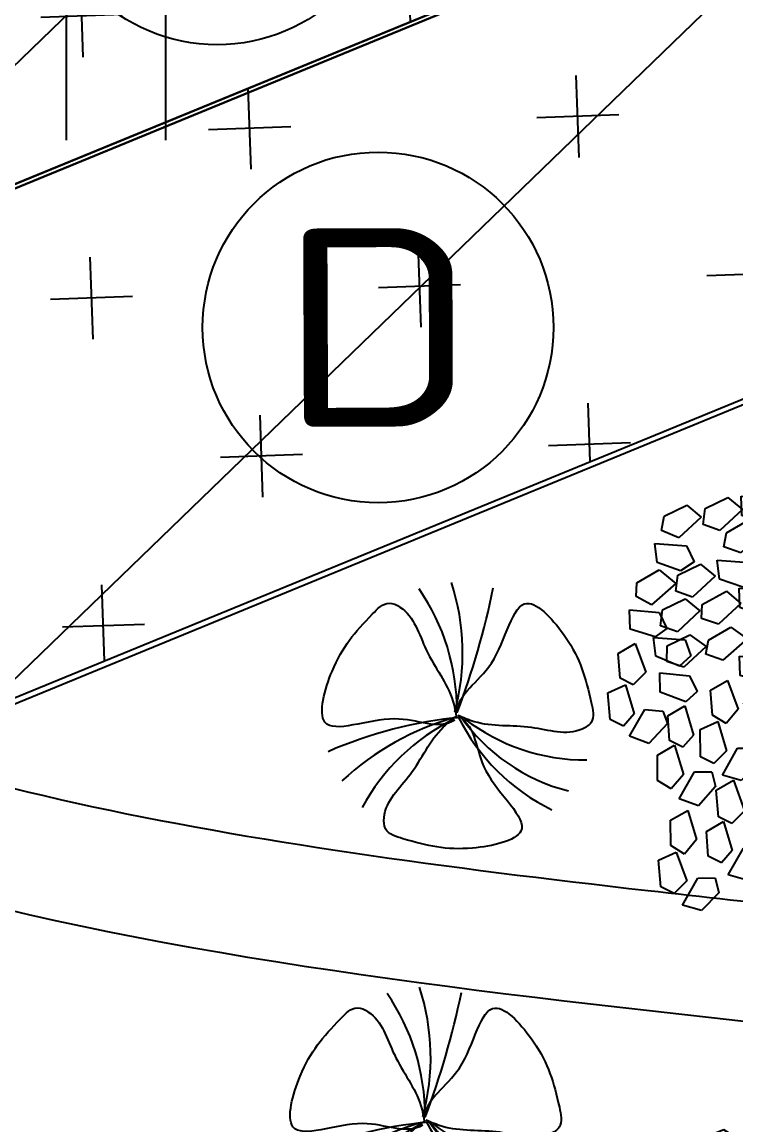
# Model space of a CAD drawing. Extents: x -809667 to 586099, y 3084146 to 3634412.
# Drawn here: x 381311.52 to 381315.11, y 3084281.19 to 3084286.74 of the extents above; entities that cross this region are included whole.
import ezdxf
from ezdxf.enums import TextEntityAlignment as Align

# ---------------------------------------------------------------- set-up
doc = ezdxf.new("R2010")
doc.units = 0
doc.header["$LTSCALE"] = 0.5
doc.layers.get('0').update_dxf_attribs({"linetype": 'CONTINUOUS'})
doc.layers.add('乔木', color=84, linetype='CONTINUOUS')
doc.layers.add('文字', color=7, linetype='CONTINUOUS')
doc.styles.add('zx', font='GBENOR', dxfattribs={"width": 1.2, "bigfont": 'GBCBIG'})

# ---------------------------------------------------------------- blocks, each defined once
blk = doc.blocks.new('gc121')
at = {"color": 0}
for p, q in [((-0.5, -1), (-0.5, 1)), ((0.5, -1), (0.5, 1))]:
    blk.add_line(p, q, dxfattribs=at)
blk = doc.blocks.new('幌伞枫')
at = {"layer": '乔木', "color": 0}
for p, q in [((-530.6612952844152, 995.2703423459825), (-449.9167524691584, 1053.993646208626)), ((-449.9167524691584, 1053.993646208626), (-383.8530356179836, 1024.631994277304)), ((-9.491973483018228, 965.9086904113865), (27.2100914335897, 1053.993646208626)), ((27.2100914335897, 1053.993646208626), (100.6142212668055, 1061.334059193912)), ((100.6142212668055, 1061.334059193912), (85.93339529626246, 943.8874514620766)), ((122.6354602128704, 965.9086904113865), (144.6566991654545, 1031.972407259316)), ((144.6566991654545, 1031.972407259316), (203.380003028069, 1024.631994277304)), ((284.1245458433259, 1024.631994277304), (364.8690886585828, 1031.972407259316)), ((364.8690886585828, 1031.972407259316), (350.1882626879815, 914.5257995307547)), ((-677.4695549443277, 936.5470384800647), (-604.0654251111118, 995.2703423459825)), ((-604.0654251111118, 995.2703423459825), (-530.6612952844152, 965.9086904113865)), ((-523.320882295855, 936.5470384800647), (-530.6612952844152, 995.2703423459825)), ((-383.8530356179836, 1024.631994277304), (-449.9167524691584, 929.2066254980527)), ((203.380003028069, 1024.631994277304), (247.422480926718, 936.5470384800647)), ((247.422480926718, 936.5470384800647), (284.1245458433259, 1024.631994277304)), ((379.5499146225484, 936.5470384800647), (408.9115665571735, 1002.610755327994)), ((408.9115665571735, 1002.610755327994), (467.6348704198463, 995.2703423459825)), ((423.5923925211973, 899.8449735634567), (460.2944574378052, 987.9299293606964)), ((460.2944574378052, 987.9299293606964), (533.6985872645018, 995.2703423459825)), ((467.6348704198463, 995.2703423459825), (504.3369353364542, 899.8449735634567)), ((533.6985872645018, 995.2703423459825), (519.0177613004198, 877.8237346141468)), ((-530.6612952844152, 965.9086904113865), (-604.0654251111118, 870.4833216321349)), ((19.86967845160689, 914.5257995307547), (-9.491973483018228, 965.9086904113865)), ((85.93339529626246, 943.8874514620766), (19.86967845160689, 914.5257995307547)), ((196.0395900460862, 877.8237346141468), (122.6354602128704, 965.9086904113865)), ((555.7198262170277, 899.8449735634567), (577.7410651630926, 965.9086904113865)), ((577.7410651630926, 965.9086904113865), (636.4643690322846, 958.5682774293746)), ((636.4643690322846, 958.5682774293746), (680.5068469309335, 870.4833216321349)), ((-670.1291419622867, 877.8237346141468), (-677.4695549443277, 936.5470384800647)), ((-449.9167524691584, 929.2066254980527), (-523.320882295855, 936.5470384800647)), ((-383.8530356179836, 870.4833216321349), (-303.1084928027267, 936.5470384800647)), ((-237.0447759580711, 899.8449735634567), (-310.448905791287, 804.4196047842051)), ((-303.1084928027267, 936.5470384800647), (-237.0447759580711, 899.8449735634567)), ((247.422480926718, 936.5470384800647), (196.0395900460862, 877.8237346141468)), ((284.1245458433259, 885.1641475994329), (247.422480926718, 936.5470384800647)), ((350.1882626879815, 914.5257995307547), (284.1245458433259, 885.1641475994329)), ((460.2944574378052, 848.462082682825), (379.5499146225484, 936.5470384800647)), ((452.9540444557642, 848.462082682825), (423.5923925211973, 899.8449735634567)), ((504.3369353364542, 899.8449735634567), (460.2944574378052, 848.462082682825)), ((629.1239560502436, 811.7600177662171), (555.7198262170277, 899.8449735634567)), ((-604.0654251111118, 870.4833216321349), (-670.1291419622867, 877.8237346141468)), ((-530.6612952844152, 819.1004307515032), (-457.2571654511994, 877.8237346141468)), ((-457.2571654511994, 877.8237346141468), (-391.1934486000246, 848.462082682825)), ((-376.5126226359425, 819.1004307515032), (-383.8530356179836, 870.4833216321349)), ((-237.0447759580711, 797.0791918021932), (-156.3002331428725, 863.142908650123)), ((-156.3002331428725, 863.142908650123), (-90.23651629821688, 826.4408437335151)), ((137.3162861768942, 804.4196047842051), (166.6779381114611, 870.4833216321349)), ((166.6779381114611, 870.4833216321349), (225.4012419741339, 863.142908650123)), ((225.4012419741339, 863.142908650123), (262.1033068907418, 775.0579528528833)), ((519.0177613004198, 877.8237346141468), (452.9540444557642, 848.462082682825)), ((680.5068469309335, 870.4833216321349), (629.1239560502436, 811.7600177662171)), ((651.1451949963084, 775.0579528528833), (687.8472599129163, 863.142908650123)), ((687.8472599129163, 863.142908650123), (761.2513897461322, 870.4833216321349)), ((761.2513897461322, 870.4833216321349), (746.5705637755891, 753.0367139035734)), ((-684.8099679263105, 826.4408437335151), (-567.3633601945039, 841.1216697008131)), ((-662.7887289802457, 753.0367139035734), (-684.8099679263105, 826.4408437335151)), ((-567.3633601945039, 841.1216697008131), (-530.6612952844152, 782.3983658348952)), ((-523.320882295855, 760.3771268855853), (-530.6612952844152, 819.1004307515032)), ((-391.1934486000246, 848.462082682825), (-457.2571654511994, 745.6963009182873)), ((-310.448905791287, 804.4196047842051), (-376.5126226359425, 819.1004307515032)), ((-90.23651629821688, 826.4408437335151), (-156.3002331428725, 731.0154749542635)), ((401.5711535686132, 775.0579528528833), (423.5923925211973, 841.1216697008131)), ((423.5923925211973, 841.1216697008131), (482.3156963838119, 833.781256715527)), ((482.3156963838119, 833.781256715527), (526.3581742824608, 745.6963009182873)), ((783.272628692197, 775.0579528528833), (805.2938676447229, 841.1216697008131)), ((805.2938676447229, 841.1216697008131), (864.0171715073957, 833.781256715527)), ((864.0171715073957, 833.781256715527), (908.0596494059864, 745.6963009182873)), ((-530.6612952844152, 782.3983658348952), (-567.3633601945039, 738.3558879362754)), ((-383.8530356179836, 738.3558879362754), (-310.448905791287, 804.4196047842051)), ((-310.448905791287, 804.4196047842051), (-237.0447759580711, 767.7175398675972)), ((-229.7043629760883, 738.3558879362754), (-237.0447759580711, 797.0791918021932)), ((210.7204160101101, 716.3346489869655), (137.3162861768942, 804.4196047842051)), ((262.1033068907418, 775.0579528528833), (210.7204160101101, 716.3346489869655)), ((474.9752834018291, 686.9729970556436), (401.5711535686132, 775.0579528528833)), ((570.4006521811098, 738.3558879362754), (599.7623041156767, 804.4196047842051)), ((599.7623041156767, 804.4196047842051), (658.4856079782912, 797.0791918021932)), ((680.5068469309335, 723.6750619689774), (651.1451949963084, 775.0579528528833)), ((658.4856079782912, 797.0791918021932), (695.1876728948992, 708.9942360049536)), ((856.6767585254129, 686.9729970556436), (783.272628692197, 775.0579528528833)), ((-567.3633601945039, 738.3558879362754), (-662.7887289802457, 753.0367139035734)), ((-662.7887289802457, 686.9729970556436), (-582.044186165047, 745.6963009182873)), ((-582.044186165047, 745.6963009182873), (-515.980469313814, 716.3346489869655)), ((-457.2571654511994, 745.6963009182873), (-523.320882295855, 760.3771268855853)), ((-376.5126226359425, 679.6325840703576), (-383.8530356179836, 738.3558879362754)), ((-237.0447759580711, 767.7175398675972), (-310.448905791287, 672.2921710883456)), ((-156.3002331428725, 731.0154749542635), (-229.7043629760883, 738.3558879362754)), ((107.9546342488466, 650.2709321390357), (144.6566991654545, 738.3558879362754)), ((144.6566991654545, 738.3558879362754), (218.0608289921511, 745.6963009182873)), ((218.0608289921511, 745.6963009182873), (203.380003028069, 628.2496931897258)), ((526.3581742824608, 745.6963009182873), (474.9752834018291, 686.9729970556436)), ((643.8047820143256, 650.2709321390357), (570.4006521811098, 738.3558879362754)), ((746.5705637755891, 753.0367139035734), (680.5068469309335, 723.6750619689774)), ((908.0596494059864, 745.6963009182873), (856.6767585254129, 686.9729970556436)), ((-809.5969886401581, 628.2496931897258), (-736.1928588069422, 686.9729970556436)), ((-736.1928588069422, 686.9729970556436), (-662.7887289802457, 657.6113451210476)), ((-655.4483159916854, 628.2496931897258), (-662.7887289802457, 686.9729970556436)), ((-515.980469313814, 716.3346489869655), (-582.044186165047, 613.5688672224278)), ((-545.3421212484391, 708.9942360049536), (-427.8955135166325, 723.6750619689774)), ((-523.320882295855, 635.5901061717377), (-545.3421212484391, 708.9942360049536)), ((-427.8955135166325, 723.6750619689774), (-383.8530356179836, 664.9517581063337)), ((240.082067944677, 650.2709321390357), (262.1033068907418, 716.3346489869655)), ((262.1033068907418, 716.3346489869655), (320.8266107599338, 708.9942360049536)), ((320.8266107599338, 708.9942360049536), (364.8690886585828, 620.9092802077139)), ((695.1876728948992, 708.9942360049536), (643.8047820143256, 650.2709321390357)), ((-993.1073132166784, 642.9305191570238), (-927.0435963720229, 679.6325840703576)), ((-993.1073132166784, 547.505150374498), (-993.1073132166784, 642.9305191570238)), ((-927.0435963720229, 679.6325840703576), (-890.341531455415, 569.526389323808)), ((-662.7887289802457, 657.6113451210476), (-736.1928588069422, 562.185976341796)), ((-383.8530356179836, 664.9517581063337), (-420.5551005345915, 620.9092802077139)), ((-391.1934486000246, 628.2496931897258), (-273.746840874679, 642.9305191570238)), ((-310.448905791287, 672.2921710883456), (-376.5126226359425, 679.6325840703576)), ((-273.746840874679, 642.9305191570238), (-237.0447759580711, 591.5476282731179)), ((137.3162861768942, 598.888041258404), (107.9546342488466, 650.2709321390357)), ((313.4861977713736, 562.185976341796), (240.082067944677, 650.2709321390357)), ((797.9534546561626, 613.5688672224278), (827.3151065907878, 679.6325840703576)), ((827.3151065907878, 679.6325840703576), (886.0384104534605, 672.2921710883456)), ((886.0384104534605, 672.2921710883456), (922.7404753700685, 584.207215291106)), ((-802.2565756581171, 569.526389323808), (-809.5969886401581, 628.2496931897258)), ((-582.044186165047, 613.5688672224278), (-655.4483159916854, 628.2496931897258)), ((-420.5551005345915, 620.9092802077139), (-523.320882295855, 635.5901061717377)), ((-369.1722096539597, 554.8455633597841), (-391.1934486000246, 628.2496931897258)), ((203.380003028069, 628.2496931897258), (137.3162861768942, 598.888041258404)), ((306.1457847893325, 540.1647373924861), (350.1882626879815, 635.5901061717377)), ((364.8690886585828, 620.9092802077139), (313.4861977713736, 562.185976341796)), ((350.1882626879815, 635.5901061717377), (423.5923925211973, 635.5901061717377)), ((423.5923925211973, 635.5901061717377), (408.9115665571735, 518.1434984431762)), ((445.613631467204, 547.505150374498), (467.6348704198463, 606.2284542404159)), ((467.6348704198463, 606.2284542404159), (526.3581742824608, 598.888041258404)), ((526.3581742824608, 598.888041258404), (570.4006521811098, 510.8030854611643)), ((717.2089118475415, 525.4839114251881), (753.9109767575719, 613.5688672224278)), ((753.9109767575719, 613.5688672224278), (827.3151065907878, 620.9092802077139)), ((871.3575844893785, 525.4839114251881), (797.9534546561626, 613.5688672224278)), ((827.3151065907878, 620.9092802077139), (812.6342806267639, 503.4626724758782)), ((-890.341531455415, 569.526389323808), (-941.7244223359885, 518.1434984431762)), ((-736.1928588069422, 562.185976341796), (-802.2565756581171, 569.526389323808)), ((-295.7680798207439, 510.8030854611643), (-215.0235370055452, 576.866802309094)), ((-237.0447759580711, 591.5476282731179), (-273.746840874679, 547.505150374498)), ((-215.0235370055452, 576.866802309094), (-148.9598201608896, 540.1647373924861)), ((849.3363455433719, 525.4839114251881), (871.3575844893785, 591.5476282731179)), ((871.3575844893785, 591.5476282731179), (930.0808883520513, 584.207215291106)), ((922.7404753700685, 584.207215291106), (871.3575844893785, 525.4839114251881)), ((930.0808883520513, 584.207215291106), (974.123366250642, 496.1222594938663)), ((-1037.149791115269, 488.7818465118544), (-971.0860742706136, 525.4839114251881)), ((-941.7244223359885, 518.1434984431762), (-993.1073132166784, 547.505150374498)), ((-971.0860742706136, 525.4839114251881), (-934.3840093540057, 408.0373036966266)), ((-816.9374016221991, 518.1434984431762), (-699.4907938903343, 532.8243244104742)), ((-794.9161626761343, 444.7393686132345), (-816.9374016221991, 518.1434984431762)), ((-699.4907938903343, 532.8243244104742), (-662.7887289802457, 474.1010205445564)), ((-442.5763394871756, 452.0797815952465), (-369.1722096539597, 518.1434984431762)), ((-273.746840874679, 547.505150374498), (-369.1722096539597, 554.8455633597841)), ((-369.1722096539597, 518.1434984431762), (-295.7680798207439, 481.4414335265683)), ((-148.9598201608896, 540.1647373924861), (-215.0235370055452, 444.7393686132345)), ((254.762893908759, 488.7818465118544), (284.1245458433259, 554.8455633597841)), ((284.1245458433259, 554.8455633597841), (335.5074367239577, 547.505150374498)), ((342.8478497059405, 496.1222594938663), (306.1457847893325, 540.1647373924861)), ((335.5074367239577, 547.505150374498), (379.5499146225484, 459.4201945772584)), ((408.9115665571735, 518.1434984431762), (342.8478497059405, 496.1222594938663)), ((519.0177613004198, 452.0797815952465), (445.613631467204, 547.505150374498)), ((746.5705637755891, 481.4414335265683), (717.2089118475415, 525.4839114251881)), ((922.7404753700685, 437.3989556279485), (849.3363455433719, 525.4839114251881)), ((-1037.149791115269, 393.3564777293286), (-1037.149791115269, 488.7818465118544)), ((-662.7887289802457, 474.1010205445564), (-699.4907938903343, 430.0585426459365)), ((-295.7680798207439, 481.4414335265683), (-369.1722096539597, 386.0160647473167)), ((-288.4276668387611, 452.0797815952465), (-295.7680798207439, 510.8030854611643)), ((328.1670237419748, 400.6968907146147), (254.762893908759, 488.7818465118544)), ((570.4006521811098, 510.8030854611643), (519.0177613004198, 452.0797815952465)), ((592.4218911336357, 408.0373036966266), (629.1239560502436, 496.1222594938663)), ((629.1239560502436, 496.1222594938663), (709.8684988589812, 503.4626724758782)), ((709.8684988589812, 503.4626724758782), (695.1876728948992, 386.0160647473167)), ((724.5493248295243, 408.0373036966266), (753.9109767575719, 474.1010205445564)), ((812.6342806267639, 503.4626724758782), (746.5705637755891, 481.4414335265683)), ((753.9109767575719, 474.1010205445564), (812.6342806267639, 466.7606075625445)), ((974.123366250642, 496.1222594938663), (922.7404753700685, 437.3989556279485)), ((-699.4907938903343, 430.0585426459365), (-794.9161626761343, 444.7393686132345)), ((-611.4058380930946, 371.3352387800187), (-530.6612952844152, 430.0585426459365)), ((-530.6612952844152, 430.0585426459365), (-464.5975784332404, 400.6968907146147)), ((-435.2359264986153, 393.3564777293286), (-442.5763394871756, 452.0797815952465)), ((-256.8555721194862, 345.8543413626976), (-327.1852074106719, 440.5991676613266)), ((-221.8940470888774, 376.9156246808343), (-310.5409329336981, 462.2367244804846)), ((-215.0235370055452, 444.7393686132345), (-288.4276668387611, 452.0797815952465)), ((379.5499146225484, 459.4201945772584), (328.1670237419748, 400.6968907146147)), ((460.2944574378052, 386.0160647473167), (489.6561093658529, 452.0797815952465)), ((489.6561093658529, 452.0797815952465), (541.0390002530621, 444.7393686132345)), ((541.0390002530621, 444.7393686132345), (585.0814781516528, 349.3139998307088)), ((812.6342806267639, 466.7606075625445), (849.3363455433719, 371.3352387800187)), ((864.0171715073957, 363.9948257980068), (893.3788234420208, 430.0585426459365)), ((893.3788234420208, 430.0585426459365), (952.1021273046354, 422.7181296639246)), ((-985.7669002346374, 363.9948257980068), (-1037.149791115269, 393.3564777293286)), ((-934.3840093540057, 408.0373036966266), (-985.7669002346374, 363.9948257980068)), ((-956.4052483000705, 319.952347899387), (-897.6819444373978, 422.7181296639246)), ((-897.6819444373978, 422.7181296639246), (-824.2778146041819, 422.7181296639246)), ((-883.0011184733739, 349.3139998307088), (-816.9374016221991, 386.0160647473167)), ((-824.2778146041819, 422.7181296639246), (-809.5969886401581, 363.9948257980068)), ((-816.9374016221991, 386.0160647473167), (-780.2353367055912, 268.5694570187552)), ((-464.5975784332404, 400.6968907146147), (-538.0017082664563, 305.2715219320889)), ((-369.1722096539597, 386.0160647473167), (-435.2359264986153, 393.3564777293286)), ((276.7841328612849, 356.6544128159949), (335.5074367239577, 393.3564777293286)), ((335.5074367239577, 393.3564777293286), (343.9771440104669, 418.7655995926252)), ((372.2095016405656, 363.9948257980068), (467.6348704198463, 393.3564777293286)), ((533.6985872645018, 290.5906959680651), (460.2944574378052, 386.0160647473167)), ((629.1239560502436, 356.6544128159949), (592.4218911336357, 408.0373036966266)), ((695.1876728948992, 386.0160647473167), (629.1239560502436, 356.6544128159949)), ((797.9534546561626, 319.952347899387), (724.5493248295243, 408.0373036966266)), ((952.1021273046354, 422.7181296639246), (988.8041922212433, 334.633173866685)), ((-1081.19226901386, 319.952347899387), (-1015.128552169204, 356.6544128159949)), ((-1015.128552169204, 356.6544128159949), (-978.4264872525964, 239.2078050841592)), ((-809.5969886401581, 363.9948257980068), (-883.0011184733739, 290.5906959680651)), ((-883.0011184733739, 246.5482180694453), (-883.0011184733739, 349.3139998307088)), ((-758.2140977595263, 312.611934917375), (-684.8099679263105, 371.3352387800187)), ((-684.8099679263105, 371.3352387800187), (-618.7462510816549, 341.9735868486969)), ((-618.7462510816549, 341.9735868486969), (-684.8099679263105, 246.5482180694453)), ((-604.0654251111118, 312.611934917375), (-611.4058380930946, 371.3352387800187)), ((-457.2571654511994, 341.9735868486969), (-332.4701447373518, 363.9948257980068)), ((-427.8955135166325, 275.9098700007671), (-457.2571654511994, 341.9735868486969)), ((-332.4701447373518, 363.9948257980068), (-295.7680798207439, 305.2715219320889)), ((-251.7256019221531, 158.4632622722056), (-256.8555721194862, 345.8543413626976)), ((-206.3557877991261, 307.0274383304277), (-221.8940470888774, 376.9156246808343)), ((225.4012419741339, 275.9098700007671), (276.7841328612849, 356.6544128159949)), ((291.4649588253669, 261.2290440334691), (372.2095016405656, 363.9948257980068)), ((585.0814781516528, 349.3139998307088), (533.6985872645018, 290.5906959680651)), ((849.3363455433719, 371.3352387800187), (797.9534546561626, 319.952347899387)), ((937.4213013406115, 275.9098700007671), (864.0171715073957, 363.9948257980068)), ((-1081.19226901386, 217.1865661348493), (-1081.19226901386, 319.952347899387)), ((-883.0011184733739, 290.5906959680651), (-956.4052483000705, 319.952347899387)), ((-750.8736847775435, 253.8886310514572), (-758.2140977595263, 312.611934917375)), ((-538.0017082664563, 305.2715219320889), (-604.0654251111118, 312.611934917375)), ((-295.7680798207439, 305.2715219320889), (-332.4701447373518, 261.2290440334691)), ((-188.4196495142678, 124.1725380504868), (-206.3557877991261, 307.0274383304277)), ((364.8690886585828, 224.5269791201354), (401.5711535686132, 312.611934917375)), ((401.5711535686132, 312.611934917375), (482.3156963838119, 319.952347899387)), ((482.3156963838119, 319.952347899387), (467.6348704198463, 202.5057401708254)), ((746.5705637755891, 246.5482180694453), (768.591802728115, 312.611934917375)), ((768.591802728115, 312.611934917375), (827.3151065907878, 305.2715219320889)), ((827.3151065907878, 305.2715219320889), (871.3575844893785, 217.1865661348493)), ((988.8041922212433, 334.633173866685), (937.4213013406115, 275.9098700007671)), ((-780.2353367055912, 268.5694570187552), (-831.6182275861647, 217.1865661348493)), ((-332.4701447373518, 261.2290440334691), (-427.8955135166325, 275.9098700007671)), ((174.0183510935021, 151.1228492869195), (225.4012419741339, 275.9098700007671)), ((240.082067944677, 121.7611973555977), (291.4649588253669, 261.2290440334691)), ((496.9965223544132, 224.5269791201354), (526.3581742824608, 290.5906959680651)), ((526.3581742824608, 290.5906959680651), (585.0814781516528, 283.250282982779)), ((585.0814781516528, 283.250282982779), (621.7835430616833, 187.8249142035274)), ((-1029.809378133286, 187.8249142035274), (-1081.19226901386, 217.1865661348493)), ((-978.4264872525964, 239.2078050841592), (-1029.809378133286, 187.8249142035274)), ((-927.0435963720229, 195.1653271855394), (-860.9798795207898, 224.5269791201354)), ((-831.6182275861647, 217.1865661348493), (-883.0011184733739, 246.5482180694453)), ((-860.9798795207898, 224.5269791201354), (-824.2778146041819, 114.4207843735858)), ((-772.8949237235502, 202.5057401708254), (-655.4483159916854, 217.1865661348493)), ((-684.8099679263105, 246.5482180694453), (-750.8736847775435, 253.8886310514572)), ((-655.4483159916854, 217.1865661348493), (-611.4058380930946, 158.4632622722056)), ((-530.6612952844152, 195.1653271855394), (-633.4270770456787, 253.8886310514572)), ((401.5711535686132, 173.1440882362294), (364.8690886585828, 224.5269791201354)), ((570.4006521811098, 136.4420233228957), (496.9965223544132, 224.5269791201354)), ((819.974693608805, 158.4632622722056), (746.5705637755891, 246.5482180694453)), ((871.3575844893785, 217.1865661348493), (819.974693608805, 158.4632622722056)), ((922.7404753700685, 209.8461531528374), (996.1446052032843, 217.1865661348493)), ((996.1446052032843, 217.1865661348493), (981.4637792392023, 99.73995840628777)), ((-1125.234746912509, 165.8036752542175), (-1059.171030067853, 195.1653271855394)), ((-1059.171030067853, 195.1653271855394), (-1022.468965151245, 85.05913244226394)), ((-927.0435963720229, 92.39954542427586), (-927.0435963720229, 195.1653271855394)), ((-750.8736847775435, 129.1016103376096), (-772.8949237235502, 202.5057401708254)), ((-530.6612952844152, 129.1016103376096), (-640.7674900277198, 202.5057401708254)), ((-251.7256019221531, 158.4632622722056), (-530.6612952844152, 195.1653271855394)), ((467.6348704198463, 202.5057401708254), (401.5711535686132, 173.1440882362294)), ((621.7835430616833, 187.8249142035274), (570.4006521811098, 136.4420233228957)), ((878.6979974714195, 121.7611973555977), (922.7404753700685, 209.8461531528374)), ((1010.82543116725, 121.7611973555977), (1040.187083101875, 187.8249142035274)), ((1040.187083101875, 187.8249142035274), (1098.910386964548, 180.4845012215155)), ((1098.910386964548, 180.4845012215155), (1142.952864863139, 92.39954542427586)), ((-1125.234746912509, 63.03789348967985), (-1125.234746912509, 165.8036752542175)), ((-648.1079030097026, 114.4207843735858), (-750.8736847775435, 129.1016103376096)), ((-611.4058380930946, 158.4632622722056), (-648.1079030097026, 114.4207843735858)), ((-259.066014904136, 85.05913244226394), (-530.6612952844152, 129.1016103376096)), ((-9.491973483018228, -17.70664932227373), (174.0183510935021, 151.1228492869195)), ((519.0177613004198, 63.03789348967985), (541.0390002530621, 129.1016103376096)), ((541.0390002530621, 129.1016103376096), (599.7623041156767, 121.7611973555977)), ((673.1664339488925, 70.37830647496594), (709.8684988589812, 165.8036752542175)), ((709.8684988589812, 165.8036752542175), (783.272628692197, 165.8036752542175)), ((783.272628692197, 165.8036752542175), (768.591802728115, 48.35706752565602)), ((805.2938676447229, 77.71871945697785), (827.3151065907878, 143.7824363049076)), ((827.3151065907878, 143.7824363049076), (886.0384104534605, 136.4420233228957)), ((886.0384104534605, 136.4420233228957), (930.0808883520513, 41.01665454364411)), ((-1044.490204097252, -10.36623634026182), (-985.7669002346374, 92.39954542427586)), ((-985.7669002346374, 92.39954542427586), (-912.3627704014216, 92.39954542427586)), ((-875.6607054848137, 63.03789348967985), (-927.0435963720229, 92.39954542427586)), ((-912.3627704014216, 92.39954542427586), (-897.6819444373978, 33.67624155835802)), ((-824.2778146041819, 114.4207843735858), (-875.6607054848137, 63.03789348967985)), ((-846.299053556766, 18.99541559433419), (-787.575749687574, 121.7611973555977)), ((-787.575749687574, 121.7611973555977), (-714.1716198609356, 121.7611973555977)), ((-714.1716198609356, 121.7611973555977), (-699.4907938903343, 63.03789348967985)), ((-75.5556903276738, 63.03789348967985), (-188.4196495142678, 124.1725380504868)), ((151.9971121474955, 26.3358285763461), (240.082067944677, 121.7611973555977)), ((599.7623041156767, 121.7611973555977), (643.8047820143256, 33.67624155835802)), ((915.4000623880274, 77.71871945697785), (878.6979974714195, 121.7611973555977)), ((981.4637792392023, 99.73995840628777), (915.4000623880274, 77.71871945697785)), ((1091.569973982507, 33.67624155835802), (1010.82543116725, 121.7611973555977)), ((1142.952864863139, 92.39954542427586), (1091.569973982507, 33.67624155835802)), ((-1073.851856031877, 33.67624155835802), (-1125.234746912509, 63.03789348967985)), ((-1022.468965151245, 85.05913244226394), (-1073.851856031877, 33.67624155835802)), ((-699.4907938903343, 63.03789348967985), (-772.8949237235502, -3.025823354975728)), ((-112.2577552442817, 4.314589627036185), (-259.066014904136, 85.05913244226394)), ((-9.491973483018228, -17.70664932227373), (-75.5556903276738, 63.03789348967985)), ((294.7583738394169, -42.41229788320925), (527.0456480919238, 53.40442934050952)), ((318.0657627740147, 4.179627093973977), (524.1625823155482, 78.47235653263488)), ((592.4218911336357, -25.04706230428565), (519.0177613004198, 63.03789348967985)), ((702.5280858769402, 26.3358285763461), (673.1664339488925, 70.37830647496594)), ((768.591802728115, 48.35706752565602), (702.5280858769402, 26.3358285763461)), ((878.6979974714195, -17.70664932227373), (805.2938676447229, 77.71871945697785)), ((-897.6819444373978, 33.67624155835802), (-971.0860742706136, -32.38747528957174)), ((-772.8949237235502, -3.025823354975728), (-846.299053556766, 18.99541559433419)), ((-75.5556903276738, -83.77036617020349), (-112.2577552442817, 4.314589627036185)), ((151.9971121474955, 26.3358285763461), (318.0657627740147, 4.179627093973977)), ((643.8047820143256, 33.67624155835802), (592.4218911336357, -25.04706230428565)), ((930.0808883520513, 41.01665454364411), (878.6979974714195, -17.70664932227373)), ((1032.846670119892, -39.72788827158365), (1054.867909065899, 26.3358285763461)), ((1054.867909065899, 26.3358285763461), (1113.591212935091, 18.99541559433419)), ((1113.591212935091, 18.99541559433419), (1157.633690833682, -69.08954020290548)), ((-971.0860742706136, -32.38747528957174), (-1044.490204097252, -10.36623634026182)), ((-9.491973483018228, -17.70664932227373), (-9.491973483018228, -17.70664932227373)), ((-9.491973483018228, -17.70664932227373), (-9.491973483018228, -17.70664932227373)), ((-9.491973483018228, -17.70664932227373), (-9.491973483018228, -17.70664932227373)), ((-9.491973483018228, -17.70664932227373), (-9.491973483018228, -17.70664932227373)), ((-9.491973483018228, -17.70664932227373), (-9.491973483018228, -17.70664932227373)), ((-9.491973483018228, -17.70664932227373), (-9.491973483018228, -17.70664932227373)), ((-9.491973483018228, -17.70664932227373), (-9.491973483018228, -17.70664932227373)), ((-9.491973483018228, -17.70664932227373), (-9.491973483018228, -17.70664932227373)), ((-9.491973483018228, -17.70664932227373), (-9.491973483018228, -17.70664932227373)), ((-9.491973483018228, -17.70664932227373), (-9.491973483018228, -17.70664932227373)), ((-9.491973483018228, -17.70664932227373), (-9.491973483018228, -17.70664932227373)), ((-9.491973483018228, -17.70664932227373), (-9.491973483018228, -17.70664932227373)), ((-9.491973483018228, -17.70664932227373), (-9.491973483018228, -17.70664932227373)), ((-9.491973483018228, -17.70664932227373), (-9.491973483018228, -17.70664932227373)), ((-9.491973483018228, -17.70664932227373), (-9.491973483018228, -17.70664932227373)), ((-9.491973483018228, -17.70664932227373), (-9.491973483018228, -17.70664932227373)), ((-9.491973483018228, -17.70664932227373), (-9.491973483018228, -17.70664932227373)), ((-9.491973483018228, -17.70664932227373), (-9.491973483018228, -17.70664932227373)), ((-9.491973483018228, -17.70664932227373), (-9.491973483018228, -17.70664932227373)), ((-9.491973483018228, -17.70664932227373), (-9.491973483018228, -17.70664932227373)), ((-9.491973483018228, -17.70664932227373), (-9.491973483018228, -17.70664932227373)), ((-9.491973483018228, -17.70664932227373), (-9.491973483018228, -17.70664932227373)), ((-9.491973483018228, -17.70664932227373), (-9.491973483018228, -17.70664932227373)), ((-9.491973483018228, -17.70664932227373), (-9.491973483018228, -17.70664932227373)), ((-9.491973483018228, -17.70664932227373), (-9.491973483018228, -17.70664932227373)), ((-9.491973483018228, -17.70664932227373), (-9.491973483018228, -17.70664932227373)), ((-9.491973483018228, -17.70664932227373), (-9.491973483018228, -17.70664932227373)), ((-9.491973483018228, -17.70664932227373), (-9.491973483018228, -17.70664932227373)), ((-9.491973483018228, -17.70664932227373), (-9.491973483018228, -17.70664932227373)), ((-9.491973483018228, -17.70664932227373), (-9.491973483018228, -17.70664932227373)), ((-9.491973483018228, -17.70664932227373), (-9.491973483018228, -17.70664932227373)), ((-9.491973483018228, -17.70664932227373), (-9.491973483018228, -17.70664932227373)), ((-9.491973483018228, -17.70664932227373), (-9.491973483018228, -17.70664932227373)), ((-9.491973483018228, -17.70664932227373), (-9.491973483018228, -17.70664932227373)), ((-9.491973483018228, -17.70664932227373), (-9.491973483018228, -17.70664932227373)), ((-9.491973483018228, -17.70664932227373), (-9.491973483018228, -17.70664932227373)), ((-9.491973483018228, -17.70664932227373), (-9.491973483018228, -17.70664932227373)), ((-9.491973483018228, -17.70664932227373), (-9.491973483018228, -17.70664932227373)), ((-9.491973483018228, -17.70664932227373), (-9.491973483018228, -17.70664932227373)), ((-9.491973483018228, -17.70664932227373), (-9.491973483018228, -17.70664932227373)), ((41.89091739767173, -98.4511921375015), (109.4913395694311, -21.83738034444832)), ((109.4913395694311, -21.83738034444832), (294.7583738394169, -42.41229788320925)), ((819.974693608805, -83.77036617020349), (849.3363455433719, -17.70664932227373)), ((849.3363455433719, -17.70664932227373), (908.0596494059864, -25.04706230428565)), ((908.0596494059864, -25.04706230428565), (944.7617143225943, -120.4724310868114)), ((1106.250799946531, -127.8128440688233), (1032.846670119892, -39.72788827158365)), ((-75.5556903276738, -83.77036617020349), (-119.5981682262645, -252.5998647826709)), ((386.8903276045894, -142.4936700361213), (423.5923925211973, -47.06830125359556)), ((423.5923925211973, -47.06830125359556), (504.3369353364542, -47.06830125359556)), ((504.3369353364542, -47.06830125359556), (489.6561093658529, -164.5149089854312)), ((519.0177613004198, -135.1532570508352), (548.3794132350449, -76.42995318819158)), ((548.3794132350449, -76.42995318819158), (607.1027170977177, -83.77036617020349)), ((607.1027170977177, -83.77036617020349), (643.8047820143256, -171.8553219674432)), ((643.8047820143256, -149.8340830181332), (680.5068469309335, -61.74912722089357)), ((680.5068469309335, -61.74912722089357), (753.9109767575719, -54.40871423888166)), ((753.9109767575719, -54.40871423888166), (739.2301507935481, -171.8553219674432)), ((775.932215710156, -149.8340830181332), (805.2938676447229, -83.77036617020349)), ((805.2938676447229, -83.77036617020349), (856.6767585254129, -91.1107791522154)), ((893.3788234420208, -171.8553219674432), (819.974693608805, -83.77036617020349)), ((1157.633690833682, -69.08954020290548), (1106.250799946531, -127.8128440688233)), ((-1081.19226901386, -142.4936700361213), (-1022.468965151245, -91.1107791522154)), ((-1022.468965151245, -91.1107791522154), (-963.7456612820533, -193.8765609167531)), ((41.89091739767173, -98.4511921375015), (-19.55470157596574, -221.3424300867264)), ((856.6767585254129, -91.1107791522154), (900.7192364240036, -186.5361479347412)), ((944.7617143225943, -120.4724310868114), (893.3788234420208, -171.8553219674432)), ((-1051.830617079293, -237.9190388153729), (-1081.19226901386, -142.4936700361213)), ((423.5923925211973, -186.5361479347412), (386.8903276045894, -142.4936700361213)), ((489.6561093658529, -164.5149089854312), (423.5923925211973, -186.5361479347412)), ((592.4218911336357, -230.578625833361), (519.0177613004198, -135.1532570508352)), ((673.1664339488925, -201.216973898765), (643.8047820143256, -149.8340830181332)), ((849.3363455433719, -237.9190388153729), (775.932215710156, -149.8340830181332)), ((-963.7456612820533, -193.8765609167531), (-1000.447726198661, -252.5998647826709)), ((-736.1928588069422, -230.578625833361), (-677.4695549443277, -179.1957349494551)), ((-677.4695549443277, -179.1957349494551), (-618.7462510816549, -289.3019296960047)), ((643.8047820143256, -171.8553219674432), (592.4218911336357, -230.578625833361)), ((739.2301507935481, -171.8553219674432), (673.1664339488925, -201.216973898765)), ((900.7192364240036, -186.5361479347412), (849.3363455433719, -237.9190388153729)), ((-1088.532681995901, -303.9827556633027), (-1029.809378133286, -252.5998647826709)), ((-1000.447726198661, -252.5998647826709), (-1051.830617079293, -237.9190388153729)), ((-1029.809378133286, -252.5998647826709), (-971.0860742706136, -355.3656465439344)), ((-860.9798795207898, -281.9615167139928), (-802.2565756581171, -237.9190388153729)), ((-802.2565756581171, -237.9190388153729), (-743.5332717889833, -340.6848205799106)), ((-706.8312068788946, -326.0039946126126), (-736.1928588069422, -230.578625833361)), ((-479.278404397206, -289.3019296960047), (-420.5551005345915, -245.2594517973848)), ((-420.5551005345915, -245.2594517973848), (-361.8317966719769, -348.0252335619225)), ((-119.5981682262645, -252.5998647826709), (-215.0235370055452, -311.3231686453146)), ((-19.55470157596574, -221.3424300867264), (61.682276349733, -380.2042022948663)), ((541.0390002530621, -296.6423426812908), (563.0602391990687, -230.578625833361)), ((563.0602391990687, -230.578625833361), (621.7835430616833, -237.9190388153729)), ((621.7835430616833, -237.9190388153729), (665.8260209603322, -333.3444075946245)), ((790.6130416741798, -311.3231686453146), (819.974693608805, -245.2594517973848)), ((819.974693608805, -245.2594517973848), (878.6979974714195, -252.5998647826709)), ((878.6979974714195, -252.5998647826709), (915.4000623880274, -340.6848205799106)), ((-838.958640574725, -384.7272984785304), (-860.9798795207898, -281.9615167139928)), ((-618.7462510816549, -289.3019296960047), (-655.4483159916854, -348.0252335619225)), ((-457.2571654511994, -384.7272984785304), (-479.278404397206, -289.3019296960047)), ((614.4431300797005, -392.0677114605423), (541.0390002530621, -296.6423426812908)), ((-1066.511443049894, -399.4081244425543), (-1088.532681995901, -303.9827556633027)), ((-971.0860742706136, -450.7910153264602), (-934.3840093540057, -340.6848205799106)), ((-934.3840093540057, -340.6848205799106), (-868.3202925027726, -326.0039946126126)), ((-868.3202925027726, -326.0039946126126), (-838.958640574725, -377.3868854932443)), ((-743.5332717889833, -340.6848205799106), (-780.2353367055912, -399.4081244425543)), ((-743.5332717889833, -392.0677114605423), (-684.8099679263105, -340.6848205799106)), ((-655.4483159916854, -348.0252335619225), (-706.8312068788946, -326.0039946126126)), ((-684.8099679263105, -340.6848205799106), (-626.0866640636377, -443.4506023411741)), ((-215.0235370055452, -311.3231686453146), (-285.1037062413088, -476.9672050194858)), ((-156.3002331428725, -340.6848205799106), (-229.7043629760883, -531.5355581384138)), ((-60.87486436359177, -303.9827556633027), (-156.3002331428725, -340.6848205799106)), ((-60.87486436359177, -303.9827556633027), (38.37444578645227, -430.6789371291161)), ((665.8260209603322, -333.3444075946245), (614.4431300797005, -392.0677114605423)), ((871.3575844893785, -399.4081244425543), (790.6130416741798, -311.3231686453146)), ((915.4000623880274, -340.6848205799106), (871.3575844893785, -399.4081244425543)), ((-971.0860742706136, -355.3656465439344), (-1007.788139180644, -414.0889504098523)), ((-838.958640574725, -377.3868854932443), (-897.6819444373978, -465.471841290484)), ((-361.8317966719769, -348.0252335619225), (-398.5338615885848, -406.7485374278403)), ((61.682276349733, -380.2042022948663), (79.43141022701457, -664.0516664008101)), ((-1007.788139180644, -414.0889504098523), (-1066.511443049894, -399.4081244425543)), ((-875.6607054848137, -443.4506023411741), (-816.9374016221991, -399.4081244425543)), ((-780.2353367055912, -399.4081244425543), (-838.958640574725, -384.7272984785304)), ((-816.9374016221991, -399.4081244425543), (-758.2140977595263, -502.1739062070919)), ((-721.5120328429184, -487.4930802397939), (-743.5332717889833, -392.0677114605423)), ((-589.3845991470298, -428.7697763771503), (-523.320882295855, -414.0889504098523)), ((-523.320882295855, -414.0889504098523), (-493.9592303678073, -465.471841290484)), ((-486.6188173857663, -450.7910153264602), (-427.8955135166325, -399.4081244425543)), ((-398.5338615885848, -406.7485374278403), (-457.2571654511994, -384.7272984785304)), ((-427.8955135166325, -399.4081244425543), (-369.1722096539597, -509.5143191891038)), ((-978.4264872525964, -502.1739062070919), (-919.7031833834626, -458.1314283084721)), ((-897.6819444373978, -465.471841290484), (-971.0860742706136, -450.7910153264602)), ((-919.7031833834626, -458.1314283084721), (-860.9798795207898, -560.8972100730098)), ((-846.299053556766, -538.8759711236999), (-875.6607054848137, -443.4506023411741)), ((-714.1716198609356, -480.152667257782), (-648.1079030097026, -465.471841290484)), ((-626.0866640636377, -443.4506023411741), (-662.7887289802457, -502.1739062070919)), ((-648.1079030097026, -465.471841290484), (-626.0866640636377, -524.1951451564018)), ((-626.0866640636377, -538.8759711236999), (-589.3845991470298, -428.7697763771503)), ((-493.9592303678073, -465.471841290484), (-552.6825342304219, -553.5567970877237)), ((-464.5975784332404, -546.2163841057118), (-486.6188173857663, -450.7910153264602)), ((38.37444578645227, -430.6789371291161), (49.23133037965454, -612.2801009536415)), ((-956.4052483000705, -597.5992749863435), (-978.4264872525964, -502.1739062070919)), ((-758.2140977595263, -502.1739062070919), (-794.9161626761343, -560.8972100730098)), ((-750.8736847775435, -597.5992749863435), (-714.1716198609356, -480.152667257782)), ((-662.7887289802457, -502.1739062070919), (-721.5120328429184, -487.4930802397939)), ((-369.1722096539597, -509.5143191891038), (-413.2146875525505, -568.2376230550217)), ((-369.1722096539597, -597.5992749863435), (-332.4701447373518, -487.4930802397939)), ((-332.4701447373518, -487.4930802397939), (-266.4064278926962, -472.8122542757701)), ((-266.4064278926962, -472.8122542757701), (-244.3851889401121, -524.1951451564018)), ((-794.9161626761343, -560.8972100730098), (-846.299053556766, -538.8759711236999)), ((-626.0866640636377, -524.1951451564018), (-677.4695549443277, -604.9396879716296)), ((-552.6825342304219, -553.5567970877237), (-626.0866640636377, -538.8759711236999)), ((-626.0866640636377, -590.2588620043316), (-567.3633601945039, -546.2163841057118)), ((-567.3633601945039, -546.2163841057118), (-508.6400563318311, -648.9821658702494)), ((-486.6188173857663, -604.9396879716296), (-427.8955135166325, -553.5567970877237)), ((-413.2146875525505, -568.2376230550217), (-464.5975784332404, -546.2163841057118)), ((-427.8955135166325, -553.5567970877237), (-369.1722096539597, -663.6629918342733)), ((-244.3851889401121, -524.1951451564018), (-295.7680798207439, -612.2801009536415)), ((-229.7043629760883, -531.5355581384138), (-185.6618850774976, -626.9609269209395)), ((-897.6819444373978, -619.6205139356534), (-956.4052483000705, -597.5992749863435)), ((-860.9798795207898, -560.8972100730098), (-897.6819444373978, -619.6205139356534)), ((-677.4695549443277, -604.9396879716296), (-750.8736847775435, -597.5992749863435)), ((-596.7250121290708, -693.0246437688693), (-626.0866640636377, -590.2588620043316)), ((-295.7680798207439, -612.2801009536415), (-369.1722096539597, -597.5992749863435)), ((-985.7669002346374, -663.6629918342733), (-927.0435963720229, -619.6205139356534)), ((-927.0435963720229, -619.6205139356534), (-868.3202925027726, -722.3862957001911)), ((-750.8736847775435, -663.6629918342733), (-692.1503809082933, -619.6205139356534)), ((-692.1503809082933, -619.6205139356534), (-633.4270770456787, -722.3862957001911)), ((-457.2571654511994, -700.3650567508812), (-486.6188173857663, -604.9396879716296)), ((-24.17279944698384, -685.6842307835832), (-9.491973483018228, -619.6205139356534)), ((-9.491973483018228, -619.6205139356534), (49.23133037965454, -612.2801009536415)), ((49.23133037965454, -612.2801009536415), (100.6142212668055, -700.3650567508812)), ((-963.7456612820533, -759.088360616799), (-985.7669002346374, -663.6629918342733)), ((-728.8524458249012, -759.088360616799), (-750.8736847775435, -663.6629918342733)), ((-508.6400563318311, -648.9821658702494), (-545.3421212484391, -707.7054697328931)), ((-369.1722096539597, -663.6629918342733), (-405.8742745705676, -722.3862957001911)), ((-288.4276668387611, -663.6629918342733), (-170.9810591068963, -648.9821658702494)), ((-266.4064278926962, -737.0671216674891), (-288.4276668387611, -663.6629918342733)), ((-170.9810591068963, -648.9821658702494), (-126.9385812082473, -707.7054697328931)), ((372.2095016405656, -685.6842307835832), (430.9328055032383, -678.3438178015713)), ((430.9328055032383, -678.3438178015713), (482.3156963838119, -766.428773598811)), ((-868.3202925027726, -722.3862957001911), (-912.3627704014216, -781.109599566109)), ((-868.3202925027726, -817.8116644794427), (-831.6182275861647, -700.3650567508812)), ((-831.6182275861647, -700.3650567508812), (-765.5545107415091, -685.6842307835832)), ((-765.5545107415091, -685.6842307835832), (-743.5332717889833, -744.407534649501)), ((-633.4270770456787, -722.3862957001911), (-670.1291419622867, -781.109599566109)), ((-633.4270770456787, -751.747947631513), (-574.7037731830642, -707.7054697328931)), ((-545.3421212484391, -707.7054697328931), (-596.7250121290708, -693.0246437688693)), ((-574.7037731830642, -707.7054697328931), (-515.980469313814, -810.4712514974308)), ((-493.9592303678073, -766.428773598811), (-435.2359264986153, -715.0458827181792)), ((-405.8742745705676, -722.3862957001911), (-457.2571654511994, -700.3650567508812)), ((-435.2359264986153, -715.0458827181792), (-376.5126226359425, -817.8116644794427)), ((-126.9385812082473, -707.7054697328931), (-170.9810591068963, -751.747947631513)), ((63.91215635019762, -766.428773598811), (-24.17279944698384, -685.6842307835832)), ((100.6142212668055, -700.3650567508812), (63.91215635019762, -766.428773598811)), ((93.27380827824527, -729.726708682203), (218.0608289921511, -715.0458827181792)), ((218.0608289921511, -715.0458827181792), (254.762893908759, -773.7691865808229)), ((357.5286756700225, -751.747947631513), (372.2095016405656, -685.6842307835832)), ((-912.3627704014216, -781.109599566109), (-963.7456612820533, -759.088360616799)), ((-743.5332717889833, -744.407534649501), (-794.9161626761343, -825.1520774647288)), ((-670.1291419622867, -781.109599566109), (-728.8524458249012, -759.088360616799)), ((-611.4058380930946, -847.1733164140387), (-633.4270770456787, -751.747947631513)), ((-471.9379914152232, -861.8541423780625), (-493.9592303678073, -766.428773598811)), ((-170.9810591068963, -751.747947631513), (-266.4064278926962, -737.0671216674891)), ((-141.6194071788486, -737.0671216674891), (-24.17279944698384, -729.726708682203)), ((-126.9385812082473, -810.4712514974308), (-141.6194071788486, -737.0671216674891)), ((-24.17279944698384, -729.726708682203), (12.52926546962408, -788.4500125481209)), ((115.2950472308876, -803.1308385154189), (93.27380827824527, -729.726708682203)), ((445.613631467204, -832.4924904467407), (357.5286756700225, -751.747947631513)), ((482.3156963838119, -766.428773598811), (445.613631467204, -832.4924904467407)), ((-765.5545107415091, -825.1520774647288), (-699.4907938903343, -773.7691865808229)), ((-699.4907938903343, -773.7691865808229), (-640.7674900277198, -883.8753813273725)), ((-515.980469313814, -810.4712514974308), (-552.6825342304219, -869.1945553633486)), ((-515.980469313814, -905.8966202766824), (-479.278404397206, -788.4500125481209)), ((-479.278404397206, -788.4500125481209), (-413.2146875525505, -781.109599566109)), ((-413.2146875525505, -781.109599566109), (-383.8530356179836, -832.4924904467407)), ((-376.5126226359425, -913.2370332619685), (-339.8105577193346, -803.1308385154189)), ((-339.8105577193346, -803.1308385154189), (-273.746840874679, -788.4500125481209)), ((-273.746840874679, -788.4500125481209), (-244.3851889401121, -839.8329034287526)), ((-24.17279944698384, -832.4924904467407), (-126.9385812082473, -810.4712514974308)), ((12.52926546962408, -788.4500125481209), (-24.17279944698384, -832.4924904467407)), ((27.2100914335897, -869.1945553633486), (41.89091739767173, -803.1308385154189)), ((41.89091739767173, -803.1308385154189), (100.6142212668055, -803.1308385154189)), ((100.6142212668055, -803.1308385154189), (159.3375251294783, -883.8753813273725)), ((218.0608289921511, -817.8116644794427), (115.2950472308876, -803.1308385154189)), ((254.762893908759, -773.7691865808229), (218.0608289921511, -817.8116644794427)), ((240.082067944677, -803.1308385154189), (357.5286756700225, -795.7904255301328)), ((262.1033068907418, -876.5349683453605), (240.082067944677, -803.1308385154189)), ((357.5286756700225, -795.7904255301328), (394.2307405866304, -847.1733164140387)), ((-794.9161626761343, -825.1520774647288), (-868.3202925027726, -817.8116644794427)), ((-736.1928588069422, -920.5774462439804), (-765.5545107415091, -825.1520774647288)), ((-552.6825342304219, -869.1945553633486), (-611.4058380930946, -847.1733164140387)), ((-604.0654251111118, -861.8541423780625), (-538.0017082664563, -847.1733164140387)), ((-538.0017082664563, -847.1733164140387), (-515.980469313814, -898.5562072946705)), ((-383.8530356179836, -832.4924904467407), (-442.5763394871756, -913.2370332619685)), ((-376.5126226359425, -817.8116644794427), (-413.2146875525505, -876.5349683453605)), ((-244.3851889401121, -839.8329034287526), (-303.1084928027267, -927.9178592259923)), ((-229.7043629760883, -847.1733164140387), (-112.2577552442817, -839.8329034287526)), ((-207.6831240235042, -920.5774462439804), (-229.7043629760883, -847.1733164140387)), ((-112.2577552442817, -839.8329034287526), (-75.5556903276738, -891.2157943126585)), ((394.2307405866304, -847.1733164140387), (357.5286756700225, -891.2157943126585)), ((-640.7674900277198, -883.8753813273725), (-684.8099679263105, -935.2582722112784)), ((-640.7674900277198, -971.9603371246121), (-604.0654251111118, -861.8541423780625)), ((-413.2146875525505, -876.5349683453605), (-471.9379914152232, -861.8541423780625)), ((-75.5556903276738, -891.2157943126585), (-112.2577552442817, -935.2582722112784)), ((115.2950472308876, -949.9390981753022), (27.2100914335897, -869.1945553633486)), ((159.3375251294783, -883.8753813273725), (115.2950472308876, -949.9390981753022)), ((357.5286756700225, -891.2157943126585), (262.1033068907418, -876.5349683453605)), ((430.9328055032383, -949.9390981753022), (445.613631467204, -883.8753813273725)), ((445.613631467204, -883.8753813273725), (504.3369353364542, -883.8753813273725)), ((504.3369353364542, -883.8753813273725), (555.7198262170277, -964.6199241426002)), ((-684.8099679263105, -935.2582722112784), (-736.1928588069422, -920.5774462439804)), ((-515.980469313814, -898.5562072946705), (-567.3633601945039, -986.6411630919101)), ((-442.5763394871756, -913.2370332619685), (-515.980469313814, -905.8966202766824)), ((-303.1084928027267, -927.9178592259923), (-376.5126226359425, -913.2370332619685)), ((-251.7256019221531, -1001.321989059208), (-229.7043629760883, -935.2582722112784)), ((-229.7043629760883, -935.2582722112784), (-178.3214720954566, -927.9178592259923)), ((-112.2577552442817, -935.2582722112784), (-207.6831240235042, -920.5774462439804)), ((-178.3214720954566, -927.9178592259923), (-119.5981682262645, -1016.002815023232)), ((-90.23651629821688, -920.5774462439804), (27.2100914335897, -913.2370332619685)), ((-68.21527734563278, -993.981576073922), (-90.23651629821688, -920.5774462439804)), ((27.2100914335897, -913.2370332619685), (71.25256933223864, -971.9603371246121)), ((166.6779381114611, -927.9178592259923), (284.1245458433259, -920.5774462439804)), ((188.6991770641034, -1001.321989059208), (166.6779381114611, -927.9178592259923)), ((284.1245458433259, -920.5774462439804), (328.1670237419748, -979.3007501098982)), ((-567.3633601945039, -986.6411630919101), (-640.7674900277198, -971.9603371246121)), ((-508.6400563318311, -979.3007501098982), (-391.1934486000246, -964.6199241426002)), ((-486.6188173857663, -1052.70487993984), (-508.6400563318311, -979.3007501098982)), ((-391.1934486000246, -964.6199241426002), (-354.4913836899359, -1023.343228008518)), ((71.25256933223864, -971.9603371246121), (27.2100914335897, -1016.002815023232)), ((328.1670237419748, -979.3007501098982), (284.1245458433259, -1023.343228008518)), ((519.0177613004198, -1030.68364099053), (430.9328055032383, -949.9390981753022)), ((555.7198262170277, -964.6199241426002), (519.0177613004198, -1030.68364099053)), ((-354.4913836899359, -1023.343228008518), (-391.1934486000246, -1067.385705907138)), ((-163.6406461248553, -1082.066531871162), (-251.7256019221531, -1001.321989059208)), ((-119.5981682262645, -1016.002815023232), (-163.6406461248553, -1082.066531871162)), ((27.2100914335897, -1016.002815023232), (-68.21527734563278, -993.981576073922)), ((284.1245458433259, -1023.343228008518), (188.6991770641034, -1001.321989059208)), ((313.4861977713736, -1008.66240204122), (430.9328055032383, -993.981576073922)), ((328.1670237419748, -1082.066531871162), (313.4861977713736, -1008.66240204122)), ((430.9328055032383, -993.981576073922), (467.6348704198463, -1052.70487993984)), ((-391.1934486000246, -1067.385705907138), (-486.6188173857663, -1052.70487993984)), ((-361.8317966719769, -1052.70487993984), (-244.3851889401121, -1045.364466957828)), ((-347.1509707013756, -1126.109009769782), (-361.8317966719769, -1052.70487993984)), ((-244.3851889401121, -1045.364466957828), (-207.6831240235042, -1096.74735783846)), ((467.6348704198463, -1052.70487993984), (430.9328055032383, -1096.74735783846)), ((-207.6831240235042, -1096.74735783846), (-244.3851889401121, -1140.78983573708)), ((430.9328055032383, -1096.74735783846), (328.1670237419748, -1082.066531871162)), ((-244.3851889401121, -1140.78983573708), (-347.1509707013756, -1126.109009769782))]:
    blk.add_line(p, q, dxfattribs=at)
blk = doc.blocks.new('白玉兰')
at = {"color": 0}
for centre, radius, start, end in [((-1260.543106649416, 1665.04424011681), 2054.436969142469, 309.3934487428375, 347.165473066496), ((-713.1747613983423, 1844.303140991105), 1941.008004394068, 291.8213729138801, 332.6345935377826), ((-478.2465186339066, 2077.499246371647), 2115.177431222713, 283.299329363915, 320.8528368306366), ((-4728.677499721871, -6984.163731985988), 8428.800225628118, 56.18789504514651, 65.27900009655995), ((-1147.914666068853, -2037.045159162285), 2310.340085232949, 61.62499586422099, 95.14910798997346), ((-559.1015523172643, -2135.371121179575), 2213.765459614914, 76.70325281888358, 111.4017877156133), ((4370.849634478222, -555.8800744053742), 4391.807728989824, 172.1708043505121, 190.6676665360328), ((2826.911297254152, 106.6785127396861), 2820.769034153283, 182.2543551912183, 209.8868310126782), ((2146.318436354286, 475.286967765277), 2184.99787424256, 193.3062933460327, 228.4107212309379)]:
    blk.add_arc(centre, radius, start, end, dxfattribs=at)
for points, knots in [([(-33.31728536344212, 16.41129157293381), (-232.8572988122171, 72.70943728899513), (-341.9465235469801, 561.9784466774765), (-1253.820085271353, 922.4689629220179), (-424.5781894604535, 1375.209177528225), (-32.91174000276635, 1391.889202556478), (376.2996676812696, 1385.96545713531), (477.0429308789247, 1090.937567967268), (236.323708688166, 716.2549776247836), (184.6772802031875, 276.9341030710345), (29.24227452098528, 66.95370440082388), (-7.269961126261251, 17.6285619472319)], [0, 0, 0, 0, 621.9897777325905, 1340.944544689167, 1869.00773648237, 2592.427455250393, 2798.699245008808, 2915.827596291486, 3435.261502325501, 4029.771289699414, 4212.300518078558, 4212.300518078558, 4212.300518078558, 4212.300518078558]), ([(8.325399776109634, 30.7103866028765), (154.8794083743664, 177.3651538015591), (635.1320983652398, 33.69199605074982), (1394.943093927424, 653.4936222972344), (1385.193232676331, -291.2395484420582), (1208.525990752021, -641.195997870285), (1003.566114141248, -995.4282887729606), (696.9051017505603, -939.3062436742379), (487.4412742230595, -546.2951848029595), (129.2553165199729, -286.7320824588794), (21.89087742279434, -48.56263430386944), (-3.329411168229626, 7.384216129516972)], [0, 0, 0, 0, 621.9897777334122, 1340.944544689677, 1869.007736482769, 2592.42745525112, 2798.699245009221, 2915.82759629158, 3435.261502326125, 4029.771289699878, 4212.300518079091, 4212.300518079091, 4212.300518079091, 4212.300518079091]), ([(36.07922000706117, -22.25836413286834), (98.56520609607709, -219.9480191999705), (-250.4981259831018, -579.7249121478327), (-51.21584084304766, -1539.804792004534), (-884.8660152237956, -1095.233975996888), (-1113.822400945811, -777.0205188589447), (-1333.517378600564, -431.7334155220154), (-1142.226765147972, -185.5656644431879), (-696.9036874418449, -181.0774686735423), (-301.3493495159208, 16.929981038985), (-40.50968283052121, 2.28494431542634), (20.76248256385247, -1.155226896779823)], [0, 0, 0, 0, 621.9897777315947, 1340.944544689273, 1869.007736482604, 2592.427455251619, 2798.699245009555, 2915.827596291991, 3435.261502326409, 4029.771289699182, 4212.300518079698, 4212.300518079698, 4212.300518079698, 4212.300518079698])]:
    blk.add_open_spline(points, degree=3, knots=knots, dxfattribs=at)
blk = doc.blocks.new('123213')
at = {"layer": '文字', "linetype": 'Continuous'}
h = blk.add_hatch(dxfattribs=at)
h.set_pattern_fill('CROSS', color=8, scale=0.5200298169371408, angle=92.06326740999708)
h.set_pattern_definition([(92.06326740999701, (381910.1086264825, 3087147.367689406), (-0.8547343193438558, 0.7952899131543828), [0.4127736671938554, -1.238321001581566]), (182.0632674099971, (381910.3074489608, 3087147.581372987), (-0.7952899131543828, -0.8547343193438558), [0.4127736671938552, -1.238321001581566])])
h.paths.add_polyline_path([(381904.2593478569, 3087147.15696106), (381909.8108272254, 3087149.435886716), (381908.8991168858, 3087151.647320406), (381903.349497086, 3087149.36931077)])
h = blk.add_hatch(dxfattribs=at)
h.set_pattern_fill('CROSS', color=8, scale=0.5200298169371408, angle=92.06326740999708)
h.set_pattern_definition([(92.06326740999701, (381911.0125077593, 3087145.153487346), (-0.8547343193438558, 0.7952899131543828), [0.4127736671938554, -1.238321001581566]), (182.0632674099971, (381911.2113302376, 3087145.367170926), (-0.7952899131543828, -0.8547343193438558), [0.4127736671938552, -1.238321001581566])])
h.paths.add_polyline_path([(381905.1632291338, 3087144.942759), (381910.7147085022, 3087147.221684656), (381909.8029981627, 3087149.433118345), (381904.2533783629, 3087147.15510871)])
at = {"layer": '文字', "color": 8, "linetype": 'Continuous', "flags": 128}
blk.add_lwpolyline([(381892.7081049404, 3087190.861407393, 0.3935278933651392), (381888.8755051758, 3087192.286810053), (381871.3203506682, 3087184.985317601, 0.428398789829093), (381869.7599369795, 3087180.931696943), (381890.3836150268, 3087137.355293183, 0.4674018903791401), (381903.7490829605, 3087133.88133008), (381907.5651107691, 3087136.606592307, 0.3483465174933295), (381910.6581481613, 3087147.353777378), (381893.0252193438, 3087190.229165131)], format="xyb", dxfattribs=at)
at = {"layer": '文字', "color": 8, "linetype": 'Continuous'}
for points in [[(381904.2593478569, 3087147.15696106), (381909.8108272254, 3087149.435886716), (381908.8991168858, 3087151.647320406), (381903.349497086, 3087149.36931077)], [(381905.1632291338, 3087144.942759), (381910.7147085022, 3087147.221684656), (381909.8029981627, 3087149.433118345), (381904.2533783629, 3087147.15510871)]]:
    blk.add_lwpolyline(points, close=True, dxfattribs=at)
for points in [[(381904.2593478569, 3087147.15696106), (381908.9000735321, 3087151.64771309)], [(381905.1632291338, 3087144.942759), (381909.803954809, 3087149.433511029)]]:
    blk.add_lwpolyline(points, dxfattribs=at)
at = {"layer": '文字', "color": 8, "linetype": 'Continuous', "flags": 128}
for points in [[(381909.8095585707, 3087149.417167311), (381904.2605043295, 3087147.135063671), (381903.3476628725, 3087149.354685368), (381908.8967171143, 3087151.636789008)], [(381910.722400026, 3087147.197545614), (381905.1733457847, 3087144.915441974), (381904.2605043278, 3087147.13506367), (381909.8095585695, 3087149.417167311)]]:
    blk.add_lwpolyline(points, close=True, dxfattribs=at)
at = {"layer": '文字', "color": 8, "linetype": 'Continuous'}
for centre in [(381906.3519739868, 3087149.181960101), (381907.1618632374, 3087146.876803541)]:
    blk.add_circle(centre, 0.8823313959797435, dxfattribs=at)
blk.add_arc((381902.3345667986, 3087143.93062192), 8.999999999627962, 305.5329856350758, 22.35540171976221, dxfattribs=at)
for points, knots in [([(381894.090195988, 3087161.425254229), (381894.1217235032, 3087161.125072325), (381894.1529876424, 3087160.827586748), (381894.2570511435, 3087159.953055318), (381894.3406477291, 3087159.393808639), (381894.55732799, 3087158.499706046), (381894.6740308084, 3087158.14348704), (381894.9692578315, 3087157.510115524), (381895.1475792085, 3087157.23491361), (381895.4947440979, 3087156.865569029), (381895.6382910782, 3087156.744183498), (381895.9790915607, 3087156.507677595), (381896.1726512795, 3087156.395136113), (381896.7928706534, 3087156.069809067), (381897.2632646118, 3087155.866807532), (381898.0150058319, 3087155.484868266), (381898.2970835106, 3087155.328274877), (381898.7803570366, 3087154.994096638), (381898.9872620281, 3087154.823610977), (381899.3536237179, 3087154.451721625), (381899.5160306524, 3087154.250898874), (381900.0784596552, 3087153.427508488), (381900.3458262482, 3087152.731830916), (381900.7485934366, 3087151.296064511), (381900.8838512029, 3087150.552473277), (381901.1520098283, 3087149.113416181), (381901.2851224179, 3087148.417926298), (381901.5761132941, 3087147.441648757), (381901.7017268581, 3087147.107615341), (381902.0204429383, 3087146.480208185), (381902.2200469086, 3087146.203395503), (381902.7123308633, 3087145.708397085), (381903.0019561498, 3087145.492849985), (381903.9688300911, 3087144.941043774), (381904.7595368872, 3087144.678094801), (381906.5316506597, 3087144.286755202), (381907.5107844189, 3087144.157284276), (381908.7934841361, 3087144.011306564), (381909.070994898, 3087143.981021391), (381909.3494181403, 3087143.950638829), (381909.3535309199, 3087143.950190028), (381909.3576438985, 3087143.949741205), (381909.3617568772, 3087143.949292382), (381910.0186459617, 3087143.87761032), (381910.6755350462, 3087143.805928257), (381911.3324241307, 3087143.734246195)], [0, 0, 0, 0, 0.8099036432257772, 0.8099036432257772, 2.429710929677332, 2.429710929677332, 3.668370011875484, 3.668370011875484, 4.926642271919691, 4.926642271919691, 5.673721875148093, 5.673721875148093, 6.420801478376495, 6.420801478376495, 7.887994829765267, 7.887994829765267, 8.767826541488324, 8.767826541488324, 9.468061201558202, 9.468061201558202, 10.16829586162808, 10.16829586162808, 12.19741982035138, 12.19741982035138, 14.22654377907468, 14.22654377907468, 16.25566773779797, 16.25566773779797, 17.46119650358358, 17.46119650358358, 18.83630656972571, 18.83630656972571, 20.21141663586784, 20.21141663586784, 22.84411724529091, 22.84411724529091, 25.47681785471398, 25.47681785471398, 26.19649025920629, 26.19649025920629, 26.19649025920629, 26.20712103096386, 26.20712103096386, 26.20712103096386, 27.90497519629911, 27.90497519629911, 27.90497519629911, 27.90497519629911]), ([(381893.4934781254, 3087161.362582124), (381893.6974987275, 3087159.420047425), (381894.0535035876, 3087156.030311148), (381900.9532976385, 3087154.465179479), (381899.5150673593, 3087144.420227901), (381906.1116213403, 3087143.700397233), (381909.2843303317, 3087143.354179629), (381909.2843304996, 3087143.354179611), (381909.2843306675, 3087143.354179592), (381909.2843308354, 3087143.354179574), (381909.9559766959, 3087143.280887159), (381910.6276225563, 3087143.207594743), (381911.2992684168, 3087143.134302328)], [0, 0, 0, 0, 5.241041887431616, 9.145642296605885, 17.99563365419748, 26.1964975208899, 26.1964975208899, 26.1964975208899, 26.1964979549167, 26.1964979549167, 26.1964979549167, 27.93257795706718, 27.93257795706718, 27.93257795706718, 27.93257795706718])]:
    blk.add_open_spline(points, degree=3, knots=knots, dxfattribs=at)
at = {"layer": '文字', "color": 8, "linetype": 'Continuous', "xscale": 0.5, "yscale": 0.5}
blk.add_blockref('gc121', (381905.8446260988, 3087148.319925173, 0.7166602378711104), dxfattribs=at)
at = {"layer": '文字', "color": 8, "linetype": 'Continuous'}
for name, p, xscale, yscale, zscale, rotation in [('幌伞枫', (381909.845437189, 3087144.930437894), 0.001300000000000001, 0.001300000000000001, 0.001300000000000001, 283.1089006423777), ('白玉兰', (381907.554955749, 3087144.918762093), 0.000488079804927111, 0.000488079804927111, 0.04880798235096967, 283.1089006423777), ('白玉兰', (381907.3943483835, 3087142.881751951), 0.0004880798049271111, 0.0004880798049271111, 0.04880798235096967, 283.1089006423777), ('幌伞枫', (381908.801175194, 3087141.246667606), -0.0013, 0.0013, 0.0013, 124.6526560546043)]:
    blk.add_blockref(name, p, dxfattribs=dict(at, xscale=xscale, yscale=yscale, zscale=zscale, rotation=rotation))
at = {"layer": '文字', "color": 8, "linetype": 'Continuous', "style": 'zx', "width": 1.697422152035002}
blk.add_text('D', height=0.9982440213617114, rotation=0.2366105527089202, dxfattribs=at).set_placement((381906.6648066681, 3087146.3756246), (381907.663042177, 3087146.37974697), align=Align.FIT)

msp = doc.modelspace()

# ---------------------------------------------------------------- block references
at = {"layer": '文字', "color": 8}
msp.add_blockref('123213', (-593.8496636126656, -2861.669633126352), dxfattribs=at)

doc.saveas('drawing.dxf')
